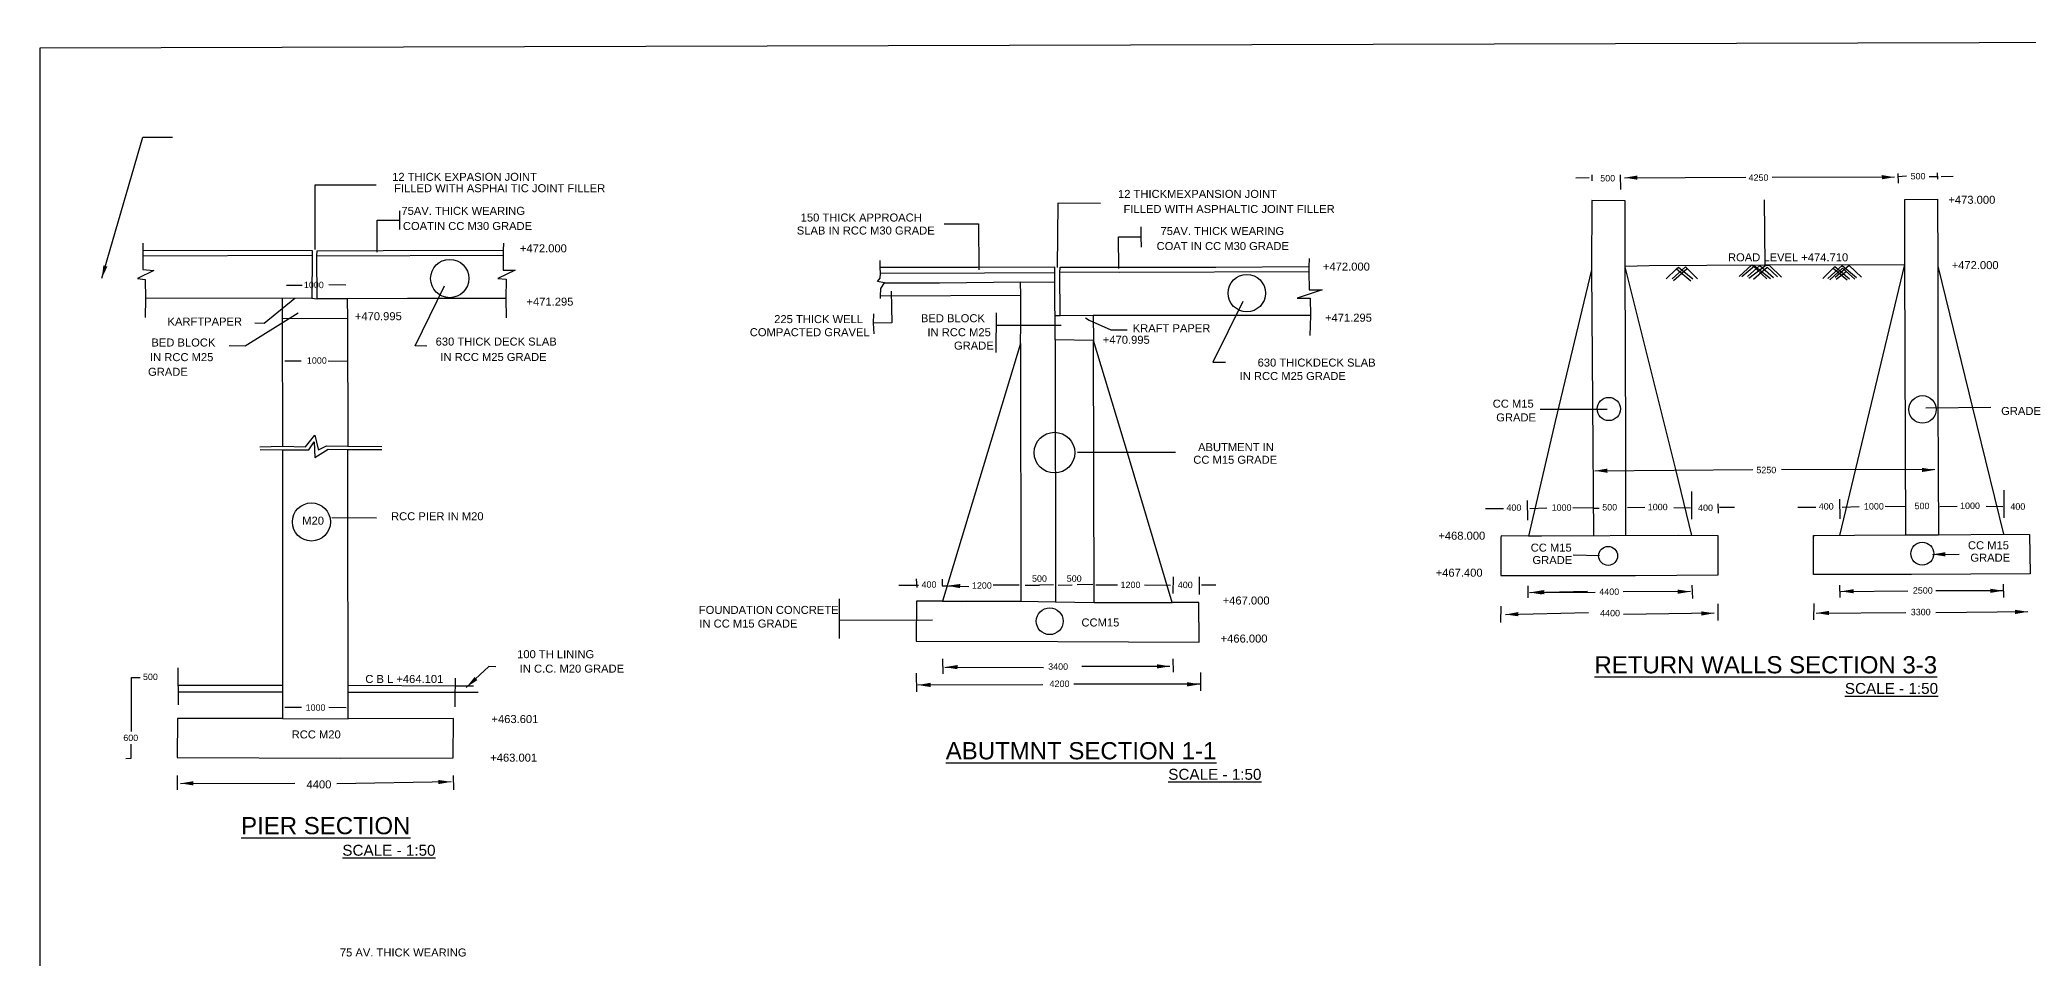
# Model space of a CAD drawing. Header units: metres. Extents: x 26925.7 to 27020.3, y 21622.1 to 21684.9.
# Drawn here: x 26925.7 to 26987.8, y 21656.2 to 21684.9 of the extents above; entities that cross this region are included whole.
import ezdxf

# ---------------------------------------------------------------- set-up
doc = ezdxf.new("R2010")
doc.units = ezdxf.units.M
doc.header["$MEASUREMENT"] = 0
doc.layers.add('DIMENSION', color=255, linetype='Continuous')
doc.styles.get("Standard").update_dxf_attribs({"font": 'arial.ttf'})
doc.styles.add('TIMES NEW ROMAN', font='times.ttf')
doc.dimstyles.new('ISO-25', dxfattribs={"dimtxt": 0.636364, "dimasz": 1, "dimexe": 1.25, "dimexo": 0.625, "dimtad": 0, "dimtih": 1, "dimtoh": 1, "dimlfac": 100, "dimtxsty": 'TIMES NEW ROMAN', "dimcen": 2.5, "dimadec": 0, "dimazin": 0, "dimtfac": 1, "dimtmove": 0, "dimatfit": 3, "dimfxl": 1, "dimarcsym": 0})

msp = doc.modelspace()

# ---------------------------------------------------------------- linework, layer by layer
at = {"layer": 'DIMENSION', "ltscale": 0.02}
msp.add_lwpolyline([(27020.323, 21684.907), (26925.65, 21684.649), (26925.65, 21622.145), (27020.323, 21622.402)], close=True, dxfattribs=at)
for points in [[(26934.25, 21678.356), (26934.252, 21680.377), (26936.165, 21680.38)], [(26974.063, 21680.593), (26973.642, 21680.588)], [(26974.143, 21680.688), (26974.143, 21680.501)], [(26975.025, 21680.687), (26975.043, 21680.236)], [(26983.705, 21680.73), (26983.719, 21680.43)], [(26983.98, 21680.648), (26983.711, 21680.625)], [(26984.683, 21680.633), (26984.94, 21680.642)], [(26984.933, 21680.753), (26984.946, 21680.552)], [(26985.061, 21680.635), (26985.435, 21680.65)], [(26958.791, 21679.796), (26957.456, 21679.809), (26957.444, 21677.8)], [(26975.191, 21677.822), (26975.182, 21679.879), (26974.145, 21679.889), (26974.138, 21677.718)], [(26979.531, 21679.913), (26979.547, 21677.88)], [(26981.891, 21669.432), (26982.398, 21671.509), (26983.924, 21677.888), (26983.923, 21679.919), (26984.941, 21679.931), (26984.955, 21677.838), (26986.164, 21672.9), (26987.007, 21669.465)], [(26936.19, 21678.274), (26936.19, 21679.271), (26936.892, 21679.274)], [(26936.891, 21679.568), (26936.892, 21679.274), (26936.892, 21678.985)], [(26953.91, 21679.163), (26954.978, 21679.164), (26954.99, 21677.725)], [(26960.078, 21678.426), (26960.068, 21678.753), (26960.068, 21679.067)], [(26928.872, 21678.555), (26928.874, 21678.336), (26928.875, 21678.157), (26928.868, 21677.731), (26929.215, 21677.707), (26928.702, 21677.452), (26928.944, 21677.426), (26928.955, 21676.828), (26928.947, 21676.231)], [(26940.136, 21678.558), (26940.127, 21678.338)], [(26959.367, 21677.766), (26959.359, 21678.749), (26960.068, 21678.753)], [(26928.874, 21678.336), (26934.162, 21678.325), (26934.157, 21678.178), (26934.153, 21676.837), (26928.955, 21676.828)], [(26928.886, 21678.157), (26934.157, 21678.178)], [(26940.216, 21676.828), (26937.135, 21676.829), (26935.252, 21676.82), (26934.313, 21676.82), (26934.308, 21678.164), (26934.321, 21678.319)], [(26934.308, 21678.164), (26940.128, 21678.176)], [(26934.321, 21678.319), (26936.383, 21678.327), (26940.127, 21678.338), (26940.128, 21678.176), (26940.131, 21677.716), (26940.499, 21677.716), (26939.96, 21677.454), (26940.223, 21677.432), (26940.216, 21676.828), (26940.224, 21676.223)], [(26951.923, 21676.831), (26951.921, 21676.901), (26951.931, 21677.142), (26952.047, 21677.316), (26951.823, 21677.363), (26951.913, 21677.468), (26951.914, 21677.616), (26951.911, 21677.791), (26951.908, 21678.016)], [(26957.375, 21675.534), (26957.367, 21677.343), (26957.368, 21677.644), (26957.365, 21677.803), (26954.948, 21677.797), (26951.911, 21677.791)], [(26957.537, 21676.29), (26957.518, 21677.65), (26957.531, 21677.786), (26957.533, 21677.808), (26962.4, 21677.805), (26965.307, 21677.825)], [(26965.314, 21678.076), (26965.307, 21677.825), (26965.307, 21677.658), (26965.318, 21677.098), (26965.715, 21677.094), (26964.939, 21676.843), (26965.349, 21676.843), (26965.354, 21676.299), (26965.337, 21675.669)], [(26975.191, 21677.842), (26975.938, 21677.854), (26979.545, 21677.88), (26983.924, 21677.888)], [(26977.265, 21669.423), (26976.766, 21671.489), (26975.191, 21677.822)], [(26975.208, 21669.419), (26975.205, 21672.416), (26975.191, 21677.822)], [(26976.466, 21677.444), (26976.793, 21677.751), (26976.852, 21677.809), (26977.298, 21677.446)], [(26976.659, 21677.443), (26977.074, 21677.812), (26977.446, 21677.439)], [(26979.612, 21677.439), (26979.143, 21677.875), (26978.752, 21677.514)], [(26978.835, 21677.516), (26979.23, 21677.85), (26979.727, 21677.453)], [(26979.007, 21677.514), (26979.393, 21677.862), (26979.823, 21677.487)], [(26980.072, 21677.493), (26979.695, 21677.86), (26979.578, 21677.86), (26979.054, 21677.451)], [(26979.194, 21677.435), (26979.618, 21677.807), (26979.947, 21677.5)], [(26981.362, 21677.452), (26981.737, 21677.829), (26982.192, 21677.446)], [(26981.516, 21677.451), (26981.965, 21677.862), (26982.411, 21677.484)], [(26982.569, 21677.493), (26982.181, 21677.857), (26981.745, 21677.484)], [(26983.958, 21669.449), (26983.924, 21677.888)], [(26984.955, 21677.838), (26984.959, 21673.527), (26984.977, 21669.451)], [(26933.363, 21677.242), (26933.846, 21677.246)], [(26935.209, 21677.24), (26934.687, 21677.25)], [(26937.743, 21675.339), (26937.38, 21675.349), (26938.301, 21677.225)], [(26951.914, 21677.616), (26955.17, 21677.633), (26957.368, 21677.644)], [(26952.047, 21677.316), (26953.759, 21677.318), (26956.298, 21677.344), (26957.367, 21677.343)], [(26956.298, 21675.427), (26956.3, 21676.01), (26956.301, 21676.918), (26956.298, 21677.344)], [(26965.307, 21677.658), (26959.397, 21677.638), (26957.518, 21677.65)], [(26974.138, 21677.718), (26973.002, 21672.987), (26972.169, 21669.41)], [(26974.138, 21677.718), (26974.196, 21669.413)], [(26976.692, 21677.387), (26977.122, 21677.764)], [(26976.793, 21677.751), (26977.24, 21677.381)], [(26979.823, 21677.487), (26979.823, 21677.487)], [(26981.581, 21677.409), (26981.978, 21677.777), (26982.358, 21677.432)], [(26982.126, 21677.402), (26981.685, 21677.766), (26981.68, 21677.772)], [(26981.783, 21677.431), (26982.093, 21677.673)], [(26932.368, 21676.065), (26932.661, 21676.061), (26933.623, 21676.836)], [(26933.227, 21676.835), (26933.223, 21676.219), (26933.236, 21672.213)], [(26934.153, 21676.837), (26934.313, 21676.82)], [(26935.252, 21676.82), (26935.265, 21676.204), (26935.276, 21672.214)], [(26952.255, 21677.057), (26952.269, 21676.069), (26951.695, 21676.06)], [(26956.301, 21676.918), (26951.921, 21676.901)], [(26963.239, 21676.739), (26962.306, 21674.836), (26962.697, 21674.836)], [(26933.728, 21676.366), (26932.07, 21675.34), (26931.568, 21675.346)], [(26933.223, 21676.219), (26935.265, 21676.204)], [(26951.699, 21676.347), (26951.695, 21676.06), (26951.707, 21675.721)], [(26955.534, 21676.377), (26955.526, 21675.138)], [(26957.56, 21675.987), (26955.531, 21675.989)], [(26965.354, 21676.299), (26958.56, 21676.299), (26957.537, 21676.29), (26957.372, 21676.289)], [(26958.56, 21676.299), (26958.578, 21675.513), (26957.375, 21675.534)], [(26958.328, 21676.228), (26958.443, 21676.153), (26959.121, 21675.847), (26959.624, 21675.847)], [(26956.298, 21675.427), (26953.861, 21667.373)], [(26956.298, 21675.427), (26956.307, 21667.369)], [(26957.375, 21675.534), (26957.385, 21667.352)], [(26961.034, 21667.333), (26959.641, 21672.008), (26958.578, 21675.513)], [(26958.592, 21667.331), (26958.578, 21675.513)], [(26933.821, 21674.867), (26933.312, 21674.871)], [(26935.256, 21674.864), (26934.665, 21674.873)], [(26974.626, 21673.357), (26972.526, 21673.359)], [(26984.581, 21673.412), (26986.608, 21673.43)], [(26932.521, 21672.196), (26933.236, 21672.213), (26933.958, 21672.192), (26934.248, 21672.561), (26934.346, 21672.123), (26934.358, 21672.104), (26934.606, 21672.223), (26935.276, 21672.214), (26936.335, 21672.209)], [(26932.54, 21672.109), (26933.237, 21672.106), (26934.062, 21672.1), (26934.219, 21672.352), (26934.248, 21671.861), (26934.666, 21672.125), (26935.275, 21672.115), (26936.334, 21672.117)], [(26933.237, 21672.106), (26933.235, 21664.748), (26933.235, 21663.712), (26935.291, 21663.707), (26935.286, 21664.521), (26935.286, 21664.751), (26935.273, 21669.981), (26935.275, 21672.115)], [(26961.134, 21672.014), (26958.074, 21672.019)], [(26972.129, 21670.523), (26972.133, 21669.91)], [(26977.255, 21670.801), (26977.258, 21669.937)], [(26978.083, 21670.411), (26978.087, 21670.129)], [(26981.887, 21670.562), (26981.891, 21669.949)], [(26981.964, 21670.311), (26982.494, 21670.33)], [(26983.931, 21670.323), (26983.312, 21670.333)], [(26985.556, 21670.336), (26985.015, 21670.326)], [(26986.464, 21670.342), (26986.982, 21670.331)], [(26987.013, 21670.84), (26987.016, 21669.976)], [(26936.167, 21669.97), (26934.771, 21669.981)], [(26970.825, 21670.273), (26971.381, 21670.273)], [(26972.206, 21670.271), (26972.736, 21670.29)], [(26974.173, 21670.284), (26973.554, 21670.294)], [(26974.22, 21670.285), (26974.37, 21670.285)], [(26975.798, 21670.297), (26975.257, 21670.287)], [(26976.706, 21670.303), (26977.224, 21670.292)], [(26978.598, 21670.297), (26978.137, 21670.305)], [(26980.583, 21670.312), (26981.139, 21670.312)], [(26972.569, 21669.404), (26972.169, 21669.41), (26971.317, 21669.417), (26971.298, 21669.365), (26971.303, 21668.182), (26975.507, 21668.182), (26978.088, 21668.201), (26978.089, 21669.412), (26976.849, 21669.428)], [(26976.849, 21669.428), (26972.569, 21669.404)], [(26987.007, 21669.465), (26987.816, 21669.46), (26987.837, 21668.234), (26984.135, 21668.214), (26981.073, 21668.21), (26981.07, 21669.422), (26981.113, 21669.43), (26982.354, 21669.433)], [(26982.354, 21669.433), (26983.958, 21669.449), (26984.977, 21669.451), (26987.007, 21669.465)], [(26973.563, 21668.826), (26974.385, 21668.806)], [(26953.111, 21667.863), (26952.497, 21667.863)], [(26953.03, 21668.069), (26953.051, 21667.802)], [(26953.849, 21668.068), (26953.848, 21667.859), (26954.008, 21667.859)], [(26956.256, 21667.88), (26955.442, 21667.88)], [(26956.434, 21667.878), (26956.891, 21667.88)], [(26957.328, 21667.883), (26956.891, 21667.88)], [(26957.469, 21667.88), (26957.912, 21667.884)], [(26958.556, 21667.896), (26958.063, 21667.89)], [(26959.326, 21667.872), (26958.644, 21667.877)], [(26960.167, 21667.884), (26960.985, 21667.875)], [(26961.063, 21668.134), (26961.052, 21667.615)], [(26961.872, 21668.133), (26961.877, 21667.58)], [(26962.398, 21667.878), (26961.952, 21667.879)], [(26972.147, 21667.851), (26972.15, 21667.479)], [(26977.271, 21667.88), (26977.287, 21667.459)], [(26981.885, 21667.875), (26981.89, 21667.494)], [(26987.002, 21667.904), (26987.011, 21667.495)], [(26950.627, 21667.45), (26950.632, 21666.209)], [(26954.451, 21667.357), (26953.861, 21667.373), (26953.039, 21667.373), (26953.034, 21666.124), (26957.459, 21666.118), (26961.881, 21666.101), (26961.865, 21667.33), (26961.034, 21667.333)], [(26953.861, 21667.373), (26956.307, 21667.373), (26957.385, 21667.352), (26958.592, 21667.331), (26961.034, 21667.333)], [(26971.299, 21667.225), (26971.294, 21666.712)], [(26978.086, 21667.29), (26978.085, 21666.776)], [(26981.081, 21667.299), (26981.075, 21666.794)], [(26953.544, 21666.781), (26950.63, 21666.773)], [(26953.853, 21665.572), (26953.866, 21665.108)], [(26961.049, 21665.576), (26961.067, 21665.156)], [(26928.514, 21663.304), (26928.517, 21664.99), (26928.782, 21664.994)], [(26929.968, 21665.295), (26929.971, 21664.139)], [(26933.235, 21664.748), (26929.97, 21664.742)], [(26935.286, 21664.751), (26938.625, 21664.732), (26939.205, 21664.732)], [(26938.629, 21664.973), (26938.625, 21664.732), (26938.624, 21664.525), (26938.624, 21664.072)], [(26939.9, 21665.324), (26939.684, 21665.335), (26938.974, 21664.678)], [(26953.038, 21665.129), (26953.043, 21664.545)], [(26961.919, 21665.15), (26961.915, 21664.581)], [(26933.235, 21664.535), (26929.97, 21664.534)], [(26939.344, 21664.525), (26938.624, 21664.525), (26935.286, 21664.521)], [(26933.235, 21663.712), (26929.957, 21663.708), (26929.944, 21662.493), (26935.057, 21662.476), (26938.565, 21662.481), (26938.574, 21663.713), (26935.282, 21663.707)], [(26933.829, 21664.06), (26933.307, 21664.061)], [(26934.68, 21664.064), (26935.228, 21664.053)], [(26928.336, 21662.46), (26928.502, 21662.477), (26928.504, 21662.908)], [(26929.942, 21661.932), (26929.941, 21661.485)], [(26938.572, 21661.934), (26938.576, 21661.484)]]:
    msp.add_lwpolyline(points, dxfattribs=at)
for centre, radius in [((26938.461, 21677.452), 0.598), ((26963.365, 21676.995), 0.584), ((26974.675, 21673.378), 0.363), ((26984.477, 21673.365), 0.429), ((26957.354, 21672.014), 0.635), ((26934.138, 21669.85), 0.595), ((26974.653, 21668.79), 0.297), ((26984.469, 21668.86), 0.358), ((26957.207, 21666.751), 0.419)]:
    msp.add_circle(centre, radius, dxfattribs=at)

# ---------------------------------------------------------------- texts
at = {"layer": 'DIMENSION'}
for s, p in [('12 THICK EXPASION JOINT', (26936.661, 21680.502)), ('FILLED WITH ASPHAI TIC JOINT FILLER', (26936.722, 21680.147)), ('75AV. THICK WEARING', (26936.95, 21679.44)), ('12 THICKMEXPANSION JOINT', (26959.34, 21679.969)), ('FILLED WITH ASPHALTIC JOINT FILLER', (26959.514, 21679.498)), ('+473.000', (26985.285, 21679.786)), ('COATIN CC M30 GRADE', (26936.996, 21678.967)), ('SLAB IN RCC M30 GRADE', (26949.304, 21678.826)), ('150 THICK APPROACH', (26949.425, 21679.232)), ('75AV. THICK WEARING', (26960.669, 21678.811)), ('+472.000', (26940.653, 21678.27)), ('COAT IN CC M30 GRADE', (26960.546, 21678.341)), ('+472.000', (26965.743, 21677.699)), ('ROAD LEVEL +474.710', (26978.399, 21677.989)), ('+472.000', (26985.388, 21677.745)), ('+471.295', (26940.857, 21676.605)), ('KARFTPAPER', (26929.642, 21675.983)), ('+470.995', (26935.495, 21676.15)), ('225 THICK WELL', (26948.597, 21676.059)), ('BED BLOCK', (26953.183, 21676.087)), ('KRAFT PAPER', (26959.8, 21675.775)), ('+471.295', (26965.807, 21676.104)), ('BED BLOCK', (26929.138, 21675.329)), ('630 THICK DECK SLAB', (26938.019, 21675.358)), ('COMPACTED GRAVEL', (26947.835, 21675.651)), ('IN RCC M25', (26953.386, 21675.65)), ('GRADE', (26954.215, 21675.232)), ('+470.995', (26958.865, 21675.414)), ('IN RCC M25', (26929.095, 21674.872)), ('IN RCC M25 GRADE', (26938.168, 21674.877)), ('630 THICKDECK SLAB', (26963.702, 21674.702)), ('GRADE', (26929.033, 21674.414)), ('IN RCC M25 GRADE', (26963.141, 21674.282)), ('CC M15', (26971.048, 21673.419)), ('GRADE', (26986.934, 21673.191)), ('GRADE', (26971.158, 21672.99)), ('ABUTMENT IN', (26961.841, 21672.061)), ('CC M15 GRADE', (26961.692, 21671.667)), ('M20', (26933.851, 21669.765)), ('RCC PIER IN M20', (26936.626, 21669.903)), ('+468.000', (26969.348, 21669.296)), ('CC M15', (26972.235, 21668.923)), ('CC M15', (26985.897, 21668.997)), ('GRADE', (26972.29, 21668.536)), ('GRADE', (26985.972, 21668.61)), ('+467.400', (26969.265, 21668.141)), ('FOUNDATION CONCRETE', (26946.244, 21666.978)), ('+467.000', (26962.61, 21667.272)), ('IN CC M15 GRADE', (26946.259, 21666.552)), ('CCM15', (26958.198, 21666.586)), ('+466.000', (26962.545, 21666.084)), ('100 TH LINING', (26940.566, 21665.596)), ('IN C.C. M20 GRADE', (26940.647, 21665.145)), ('C B L +464.101', (26935.822, 21664.822)), ('+463.601', (26939.763, 21663.57)), ('RCC M20', (26933.521, 21663.09)), ('+463.001', (26939.724, 21662.365)), ('75 AV. THICK WEARING', (26935.027, 21656.281))]:
    msp.add_text(s, height=0.25, dxfattribs=at).set_placement(p)
at = {"layer": 'DIMENSION', "ltscale": 0.02, "attachment_point": 1}
for s, width, heights, insert, char_height in [('500', 5.88024, [0], (26974.408, 21680.683), 0.2), ('4250', 5.88024, [0], (26979.042, 21680.703), 0.2), ('500', 5.88024, [0], (26984.105, 21680.747), 0.2), ('1000', 5.88024, [0], (26933.903, 21677.351), 0.2), ('1000', 5.88024, [0], (26933.997, 21674.993), 0.2), ('5250', 5.88024, [0], (26979.286, 21671.572), 0.2), ('400', 5.88024, [0], (26971.477, 21670.397), 0.2), ('1000', 5.88024, [0], (26972.889, 21670.398), 0.2), ('500', 5.88024, [0], (26974.47, 21670.409), 0.2), ('1000', 5.88024, [0], (26975.892, 21670.417), 0.2), ('400', 5.88024, [0], (26977.464, 21670.393), 0.2), ('400', 5.88024, [0], (26981.235, 21670.436), 0.2), ('1000', 5.88024, [0], (26982.647, 21670.438), 0.2), ('500', 5.88024, [0], (26984.228, 21670.449), 0.2), ('1000', 5.88024, [0], (26985.65, 21670.456), 0.2), ('400', 5.88024, [0], (26987.222, 21670.432), 0.2), ('400', 4.91308, [0], (26953.203, 21667.995), 0.2), ('1200', 5.88024, [0], (26954.776, 21667.965), 0.2), ('500', 5.88024, [0], (26956.653, 21668.182), 0.2), ('500', 5.88024, [0], (26957.738, 21668.182), 0.2), ('1200', 5.88024, [0], (26959.42, 21667.985), 0.2), ('400', 5.88024, [0], (26961.207, 21667.985), 0.2), ('4400', 5.88024, [0], (26974.378, 21667.772), 0.2), ('2500', 5.88024, [0], (26984.175, 21667.812), 0.2), ('4400', 5.88024, [0], (26974.404, 21667.104), 0.2), ('3300', 5.88024, [0], (26984.109, 21667.137), 0.2), ('3400', 5.88024, [0], (26957.158, 21665.433), 0.2), ('{\\LRETURN WALLS SECTION 3-3}', 12.2636, [0], (26974.228, 21665.659), 0.53664), ('500', 5.88024, [0], (26928.874, 21665.115), 0.2), ('4200', 5.88024, [0], (26957.203, 21664.898), 0.2), ('{\\LSCALE - 1:50}', 5.88024, [0], (26982.051, 21664.822), 0.34096), ('1000', 5.88024, [0], (26933.956, 21664.152), 0.2), ('600', 5.88024, [0], (26928.26, 21663.209), 0.2), ('{\\LABUTMNT SECTION 1-1}', 11.61663, [0], (26953.958, 21662.974), 0.53664), ('{\\LSCALE - 1:50}', 5.88024, [0], (26960.91, 21662.14), 0.34096), ('{\\LPIER SECTION}', 18.90996, [0.6], (26931.941, 21660.635), 0.53664), ('{\\LSCALE - 1:50}', 18.90996, [0], (26935.104, 21659.768), 0.34096)]:
    msp.add_mtext_dynamic_manual_height_columns(s, width=width, gutter_width=1, heights=heights, dxfattribs=dict(at, insert=insert, char_height=char_height))
at = {"layer": 'DIMENSION', "insert": (26933.985, 21661.78), "char_height": 0.25, "attachment_point": 1}
msp.add_mtext_dynamic_manual_height_columns('4400', width=5.88024, gutter_width=1, heights=[0], dxfattribs=at)

# ---------------------------------------------------------------- leaders
at = {"layer": 'DIMENSION', "ltscale": 0.02}
for points in [[(26927.588, 21677.46), (26928.875, 21681.871), (26929.802, 21681.871)], [(26975.17, 21680.601), (26978.953, 21680.612)], [(26983.606, 21680.616), (26979.782, 21680.61)], [(26974.234, 21671.448), (26979.171, 21671.49)], [(26984.86, 21671.474), (26980.076, 21671.487)], [(26984.786, 21668.838), (26985.619, 21668.841)], [(26954.008, 21667.859), (26954.677, 21667.839)], [(26972.198, 21667.648), (26974.25, 21667.658)], [(26972.26, 21667.648), (26974.014, 21667.69)], [(26977.228, 21667.675), (26975.126, 21667.668)], [(26981.93, 21667.683), (26984.021, 21667.697)], [(26986.994, 21667.701), (26984.892, 21667.695)], [(26971.447, 21666.961), (26974.041, 21667.021)], [(26977.965, 21666.998), (26975.136, 21666.961)], [(26981.156, 21667.006), (26983.96, 21667.02)], [(26987.769, 21667.045), (26984.893, 21667.015)], [(26953.925, 21665.317), (26957.007, 21665.307)], [(26960.96, 21665.341), (26958.206, 21665.336)], [(26938.984, 21664.689), (26939.684, 21665.335)], [(26953.083, 21664.759), (26956.994, 21664.779)], [(26961.899, 21664.78), (26957.959, 21664.782)], [(26930.047, 21661.687), (26933.621, 21661.698)], [(26938.503, 21661.735), (26934.929, 21661.673)]]:
    msp.add_leader(points, dimstyle='ISO-25', override={"dimasz": 0.4}, dxfattribs=at)

doc.saveas('drawing.dxf')
